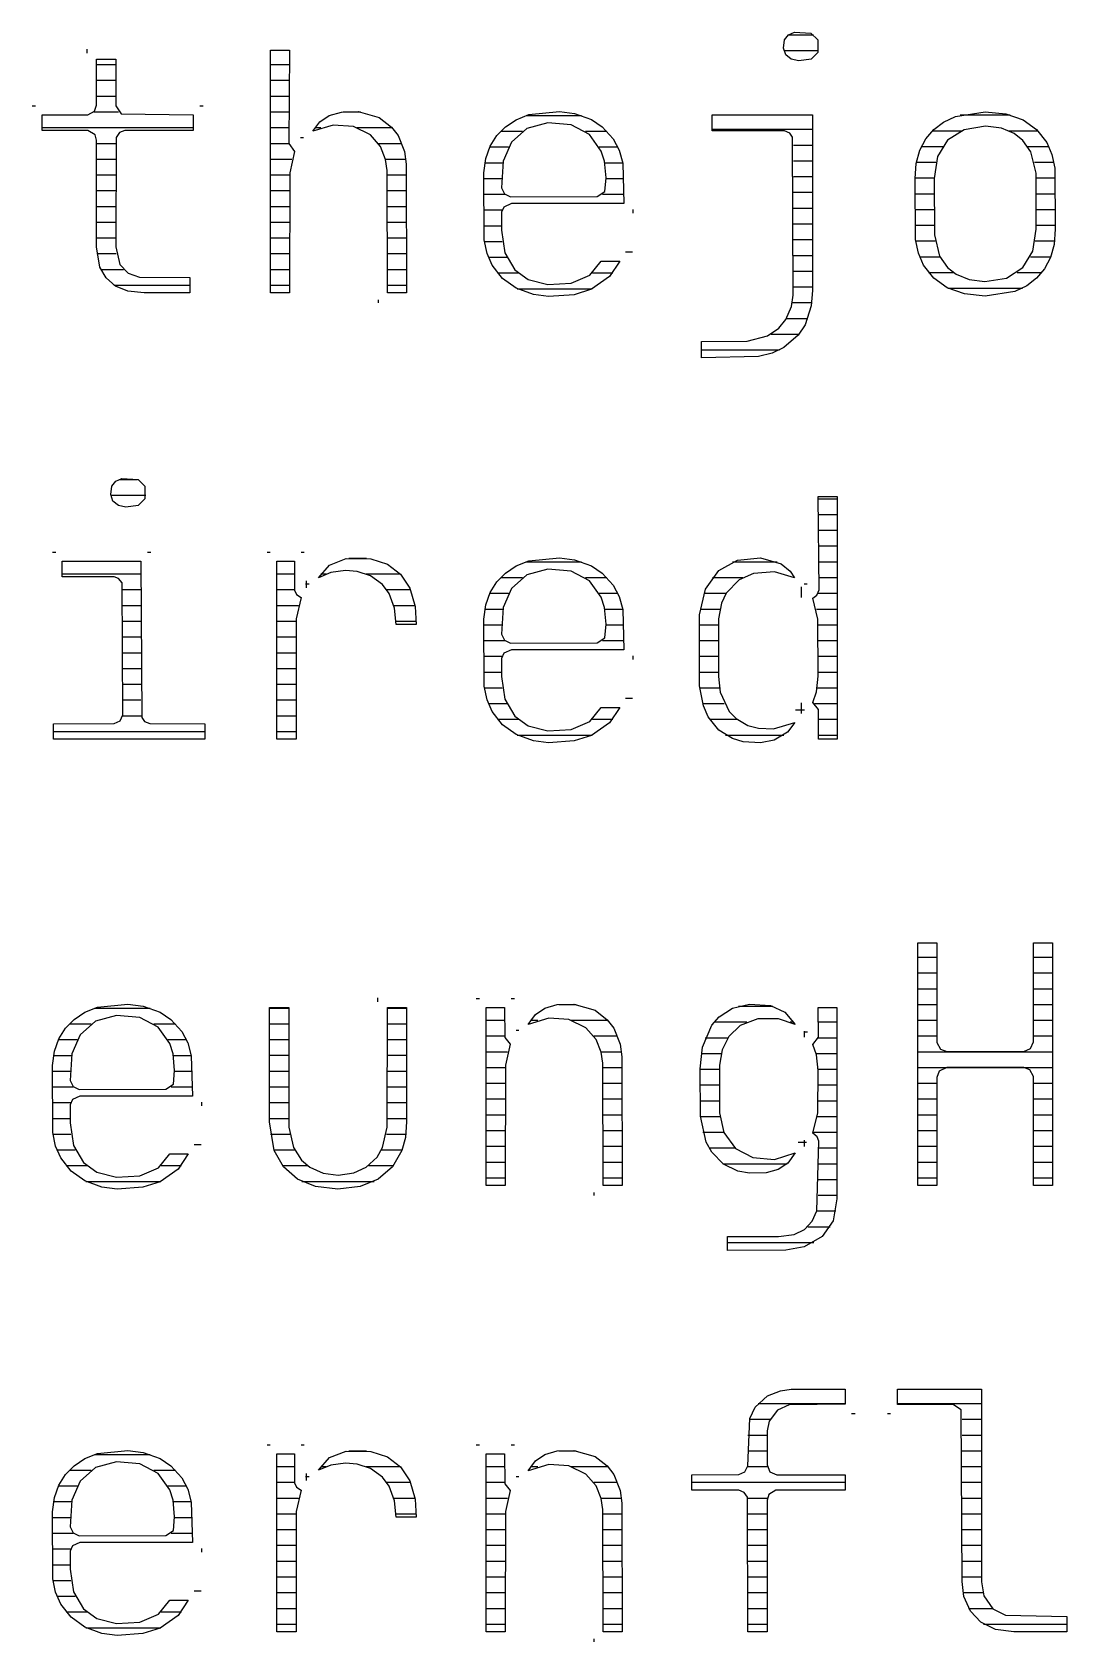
# Model space of a CAD drawing. Extents: x 7 to 280, y 7 to 360.
# Drawn here: x 122.7 to 130.58, y 172.54 to 184.8 of the extents above; entities that cross this region are included whole.
import ezdxf

# ---------------------------------------------------------------- set-up
doc = ezdxf.new("R2010")
doc.units = 0
doc.layers.add('SCORE', color=5, linetype='CONTINUOUS')

msp = doc.modelspace()

# ---------------------------------------------------------------- linework, layer by layer
at = {"layer": 'SCORE'}
for p, q in [((128.465, 184.7821), (128.5099, 184.8017)), ((128.5099, 184.8017), (128.6349, 184.7934)), ((128.6349, 184.7934), (128.6864, 184.7427)), ((123.1196, 184.6425), (123.1196, 184.6715)), ((124.5149, 184.665), (124.6608, 184.665)), ((124.5149, 182.815), (124.5149, 184.665)), ((124.6608, 184.665), (124.6569, 183.9528)), ((128.4254, 184.6791), (128.4334, 184.7427)), ((128.4424, 184.6293), (128.4254, 184.6791)), ((128.4282, 184.6618), (128.6915, 184.6618)), ((128.4334, 184.7427), (128.465, 184.7821)), ((128.4647, 184.7818), (128.655, 184.7818)), ((128.6864, 184.7427), (128.6866, 184.6459)), ((123.191, 184.2468), (123.191, 184.5965)), ((123.191, 184.5965), (123.3369, 184.5965)), ((123.191, 184.555), (123.3369, 184.555)), ((123.3369, 184.5965), (123.3373, 184.2395)), ((124.5149, 184.555), (124.6608, 184.555)), ((128.4844, 184.5966), (128.4424, 184.6293)), ((128.5414, 184.5839), (128.4844, 184.5966)), ((128.6353, 184.5966), (128.5414, 184.5839)), ((128.6866, 184.6459), (128.6353, 184.5966)), ((123.191, 184.435), (123.3369, 184.435)), ((124.5149, 184.435), (124.6608, 184.435)), ((123.191, 184.315), (123.3369, 184.315)), ((124.5149, 184.315), (124.6608, 184.315)), ((122.6996, 184.24), (122.724, 184.24)), ((122.7746, 184.1718), (123.1234, 184.1722)), ((122.7746, 184.0536), (122.7746, 184.1718)), ((123.1234, 184.1722), (123.174, 184.1993)), ((123.1701, 184.195), (123.3578, 184.195)), ((123.174, 184.1993), (123.191, 184.2468)), ((123.3373, 184.2395), (123.3766, 184.1807)), ((123.3766, 184.1807), (123.9273, 184.1718)), ((123.9273, 184.1718), (123.9273, 184.0536)), ((123.978, 184.24), (124.0023, 184.24)), ((124.5149, 184.195), (124.66, 184.195)), ((124.9627, 184.1665), (125.0573, 184.1937)), ((125.0573, 184.1937), (125.1836, 184.1972)), ((125.0691, 184.195), (125.2006, 184.195)), ((125.1836, 184.1972), (125.3453, 184.1518)), ((126.3882, 184.1353), (126.4843, 184.1739)), ((126.4843, 184.1739), (126.7173, 184.1982)), ((126.7173, 184.1982), (126.832, 184.1829)), ((126.832, 184.1829), (126.9624, 184.1354)), ((127.8828, 184.0495), (127.8828, 184.1718)), ((127.8828, 184.1718), (128.6465, 184.1718)), ((128.6465, 184.1718), (128.6465, 182.8338)), ((129.7361, 184.16), (129.9626, 184.1954)), ((129.7726, 184.1715), (130.1531, 184.1715)), ((129.9626, 184.1954), (130.1211, 184.1795)), ((130.1211, 184.1795), (130.2515, 184.1332)), ((122.7746, 184.075), (123.9273, 184.075)), ((123.1234, 184.0533), (122.7746, 184.0536)), ((123.1784, 184.0203), (123.1234, 184.0533)), ((123.4046, 184.0533), (123.3643, 184.0366)), ((123.9273, 184.0536), (123.4046, 184.0533)), ((124.5149, 184.075), (124.6583, 184.075)), ((124.8387, 184.0476), (124.8908, 184.1185)), ((124.9934, 184.0947), (124.8387, 184.0476)), ((124.8541, 184.075), (124.8993, 184.075)), ((124.8908, 184.1185), (124.9627, 184.1665)), ((125.1473, 184.0835), (124.9934, 184.0947)), ((125.2769, 184.0195), (125.1473, 184.0835)), ((125.1751, 184.075), (125.4425, 184.075)), ((125.3453, 184.1518), (125.439, 184.0793)), ((125.439, 184.0793), (125.4879, 184.0138)), ((126.241, 184.0141), (126.3065, 184.0814)), ((126.3065, 184.0814), (126.3882, 184.1353)), ((126.4703, 184.0672), (126.3526, 183.9645)), ((126.4651, 184.1676), (126.8861, 184.1676)), ((126.6288, 184.1106), (126.4703, 184.0672)), ((126.8066, 184.0966), (126.6288, 184.1106)), ((126.9471, 184.023), (126.8066, 184.0966)), ((126.9624, 184.1354), (127.0435, 184.0815)), ((127.0435, 184.0815), (127.1274, 183.9885)), ((127.8828, 184.0618), (128.6465, 184.0618)), ((128.433, 184.0492), (127.8828, 184.0495)), ((128.4732, 184.0325), (128.433, 184.0492)), ((129.5101, 183.9884), (129.5702, 184.0599)), ((129.562, 184.0515), (129.7852, 184.0515)), ((129.5702, 184.0599), (129.6454, 184.1171)), ((129.6454, 184.1171), (129.7361, 184.16)), ((129.803, 184.0588), (129.6767, 183.9781)), ((129.9653, 184.0851), (129.803, 184.0588)), ((130.0867, 184.0704), (129.9653, 184.0851)), ((130.1848, 184.0297), (130.0867, 184.0704)), ((130.1417, 184.0515), (130.3633, 184.0515)), ((130.2515, 184.1332), (130.355, 184.0599)), ((130.355, 184.0599), (130.432, 183.9612)), ((123.191, 183.9786), (123.1784, 184.0203)), ((123.191, 183.1674), (123.191, 183.9786)), ((123.191, 183.955), (123.3369, 183.955)), ((123.3401, 184.0004), (123.3369, 183.166)), ((123.3643, 184.0366), (123.3401, 184.0004)), ((124.5149, 183.955), (124.6568, 183.955)), ((124.6569, 183.9528), (124.6991, 183.8917)), ((124.7435, 184), (124.7684, 184)), ((125.3538, 183.9301), (125.2769, 184.0195)), ((125.3374, 183.955), (125.5161, 183.955)), ((125.3929, 183.8327), (125.3538, 183.9301)), ((125.4879, 184.0138), (125.536, 183.8933)), ((126.157, 183.8383), (126.1904, 183.9325)), ((126.1883, 183.9276), (126.3297, 183.9276)), ((126.1904, 183.9325), (126.241, 184.0141)), ((126.2705, 184.0476), (126.4376, 184.0476)), ((126.3526, 183.9645), (126.2896, 183.8183)), ((126.9154, 184.0476), (127.0795, 184.0476)), ((127.0366, 183.8966), (126.9471, 184.023)), ((127.0217, 183.9276), (127.1616, 183.9276)), ((127.1274, 183.9885), (127.1725, 183.9026)), ((128.4949, 184.0032), (128.4732, 184.0325)), ((128.4993, 182.7973), (128.4949, 184.0032)), ((128.5006, 183.9418), (128.6465, 183.9418)), ((129.4651, 183.9025), (129.5101, 183.9884)), ((129.4777, 183.9315), (129.639, 183.9315)), ((129.6767, 183.9781), (129.6003, 183.8548)), ((130.2503, 183.9777), (130.1848, 184.0297)), ((130.3104, 183.8908), (130.2503, 183.9777)), ((130.2871, 183.9315), (130.4475, 183.9315)), ((130.432, 183.9612), (130.4713, 183.871)), ((123.191, 183.835), (123.3369, 183.835)), ((124.5149, 183.835), (124.6792, 183.835)), ((124.6991, 183.8917), (124.662, 183.7315)), ((125.3922, 183.835), (125.5465, 183.835)), ((125.4056, 183.7485), (125.3929, 183.8327)), ((125.536, 183.8933), (125.5509, 183.7956)), ((126.1414, 183.7301), (126.157, 183.8383)), ((126.1506, 183.8076), (126.2876, 183.8076)), ((126.2896, 183.8183), (126.277, 183.6154)), ((127.0606, 183.8196), (127.0366, 183.8966)), ((127.0732, 183.6923), (127.0606, 183.8196)), ((127.0627, 183.8076), (127.1993, 183.8076)), ((127.1725, 183.9026), (127.2001, 183.8039)), ((127.2001, 183.8039), (127.2095, 183.4975)), ((128.5006, 183.8218), (128.6465, 183.8218)), ((129.4375, 183.8026), (129.4651, 183.9025)), ((129.4393, 183.8115), (129.5875, 183.8115)), ((129.6003, 183.8548), (129.5739, 183.6868)), ((130.35, 183.7279), (130.3104, 183.8908)), ((130.3379, 183.8115), (130.486, 183.8115)), ((130.4713, 183.871), (130.4929, 183.7668)), ((123.191, 183.715), (123.3369, 183.715)), ((124.5149, 183.715), (124.6615, 183.715)), ((124.662, 183.7315), (124.6608, 182.815)), ((125.4069, 182.815), (125.4056, 183.7485)), ((125.4068, 183.715), (125.5528, 183.715)), ((125.5509, 183.7956), (125.5528, 182.815)), ((126.1403, 183.6876), (126.2766, 183.6876)), ((126.1446, 183.2199), (126.1414, 183.7301)), ((127.0644, 183.589), (127.0732, 183.6923)), ((127.0732, 183.6876), (127.2095, 183.6876)), ((128.5006, 183.7018), (128.6465, 183.7018)), ((129.428, 183.6859), (129.4375, 183.8026)), ((129.4323, 183.2219), (129.428, 183.6859)), ((129.4282, 183.6915), (129.574, 183.6915)), ((129.5739, 183.6868), (129.5753, 183.2591)), ((130.3513, 183.3), (130.35, 183.7279)), ((130.3512, 183.6915), (130.4971, 183.6915)), ((130.4929, 183.7668), (130.4972, 183.301)), ((123.191, 183.595), (123.3369, 183.595)), ((124.5149, 183.595), (124.6608, 183.595)), ((125.4069, 183.595), (125.5528, 183.595)), ((126.1403, 183.5676), (126.3009, 183.5676)), ((126.277, 183.6154), (126.2987, 183.5696)), ((126.2987, 183.5696), (126.3445, 183.5481)), ((127.0057, 183.5497), (127.0644, 183.589)), ((127.0472, 183.5676), (127.2095, 183.5676)), ((128.5006, 183.5818), (128.6465, 183.5818)), ((129.428, 183.5715), (129.5739, 183.5715)), ((130.3513, 183.5715), (130.4972, 183.5715)), ((123.191, 183.475), (123.3369, 183.475)), ((124.5149, 183.475), (124.6608, 183.475)), ((125.4069, 183.475), (125.5528, 183.475)), ((126.1403, 183.4476), (126.2811, 183.4476)), ((126.2937, 183.47), (126.277, 183.4298)), ((126.3516, 183.4975), (126.2937, 183.47)), ((126.3445, 183.5481), (127.0057, 183.5497)), ((127.2095, 183.4975), (126.3516, 183.4975)), ((127.2799, 183.4225), (127.2799, 183.4499)), ((128.5006, 183.4618), (128.6465, 183.4618)), ((129.428, 183.4515), (129.5739, 183.4515)), ((130.3513, 183.4515), (130.4972, 183.4515)), ((123.191, 183.355), (123.3369, 183.355)), ((124.5149, 183.355), (124.6608, 183.355)), ((125.4069, 183.355), (125.5528, 183.355)), ((126.1403, 183.3276), (126.2766, 183.3276)), ((126.277, 183.4298), (126.2767, 183.2937)), ((128.5006, 183.3418), (128.6465, 183.3418)), ((129.428, 183.3315), (129.5739, 183.3315)), ((130.3513, 183.3315), (130.4972, 183.3315)), ((123.191, 183.235), (123.3369, 183.235)), ((124.5149, 183.235), (124.6608, 183.235)), ((125.4069, 183.235), (125.5528, 183.235)), ((126.1662, 183.1169), (126.1446, 183.2199)), ((126.1464, 183.2076), (126.2826, 183.2076)), ((126.2767, 183.2937), (126.3026, 183.1217)), ((128.5006, 183.2218), (128.6465, 183.2218)), ((129.4539, 183.1173), (129.4323, 183.2219)), ((129.4338, 183.2115), (129.5805, 183.2115)), ((129.5753, 183.2591), (129.6156, 183.0962)), ((130.3254, 183.1329), (130.3513, 183.3)), ((130.3448, 183.2115), (130.4914, 183.2115)), ((130.4972, 183.301), (130.4877, 183.1854)), ((123.2153, 183.0129), (123.191, 183.1674)), ((123.1936, 183.115), (123.3407, 183.115)), ((123.3369, 183.166), (123.3685, 183.0321)), ((124.5149, 183.115), (124.6608, 183.115)), ((125.4069, 183.115), (125.5528, 183.115)), ((126.2056, 183.0264), (126.1662, 183.1169)), ((126.1766, 183.0876), (126.3159, 183.0876)), ((126.3026, 183.1217), (126.3782, 182.9924)), ((127.2218, 183.1291), (127.276, 183.1291)), ((128.5006, 183.1018), (128.6465, 183.1018)), ((129.4933, 183.0264), (129.4539, 183.1173)), ((129.463, 183.0915), (129.6181, 183.0915)), ((129.6156, 183.0962), (129.6766, 183.0092)), ((130.2503, 183.0097), (130.3254, 183.1329)), ((130.3076, 183.0915), (130.4622, 183.0915)), ((130.4601, 183.0856), (130.415, 182.9989)), ((130.4877, 183.1854), (130.4601, 183.0856)), ((123.2624, 182.9293), (123.2153, 183.0129)), ((123.223, 182.995), (123.3966, 182.995)), ((123.3685, 183.0321), (123.4315, 182.9669)), ((123.4315, 182.9669), (123.517, 182.9365)), ((124.5149, 182.995), (124.6608, 182.995)), ((125.4069, 182.995), (125.5528, 182.995)), ((126.2831, 182.9265), (126.2056, 183.0264)), ((126.2458, 182.9676), (126.404, 182.9676)), ((126.3782, 182.9924), (126.4794, 182.9182)), ((126.8072, 182.8905), (126.9501, 182.9513)), ((126.9501, 182.9513), (127.0369, 183.0568)), ((126.9705, 182.9676), (127.1244, 182.9676)), ((127.0369, 183.0568), (127.1773, 183.0568)), ((127.1773, 183.0568), (127.1005, 182.9409)), ((128.5006, 182.9818), (128.6465, 182.9818)), ((129.5704, 182.9271), (129.4933, 183.0264)), ((129.5303, 182.9715), (129.7214, 182.9715)), ((129.6766, 183.0092), (129.742, 182.9575)), ((129.742, 182.9575), (129.8397, 182.9166)), ((130.124, 182.9281), (130.2503, 183.0097)), ((130.2056, 182.9715), (130.395, 182.9715)), ((130.415, 182.9989), (130.3549, 182.927)), ((123.3337, 182.8672), (123.2624, 182.9293)), ((123.3225, 182.875), (123.8999, 182.875)), ((123.4284, 182.8287), (123.3337, 182.8672)), ((123.553, 182.815), (123.4284, 182.8287)), ((123.517, 182.9365), (123.8999, 182.9332)), ((123.8999, 182.9332), (123.8999, 182.815)), ((124.5149, 182.875), (124.6608, 182.875)), ((125.4069, 182.875), (125.5528, 182.875)), ((126.3882, 182.8515), (126.2831, 182.9265)), ((126.5193, 182.8039), (126.3882, 182.8515)), ((126.3962, 182.8476), (126.9672, 182.8476)), ((126.4794, 182.9182), (126.6305, 182.8797)), ((126.6305, 182.8797), (126.8072, 182.8905)), ((126.9615, 182.8447), (126.8302, 182.8022)), ((127.1005, 182.9409), (126.9615, 182.8447)), ((128.5006, 182.8618), (128.6465, 182.8618)), ((128.6465, 182.8338), (128.6372, 182.717)), ((129.674, 182.8537), (129.5704, 182.9271)), ((129.8046, 182.8074), (129.674, 182.8537)), ((129.6787, 182.8515), (130.247, 182.8515)), ((129.8397, 182.9166), (129.9599, 182.9018)), ((129.9599, 182.9018), (130.124, 182.9281)), ((130.1896, 182.8268), (129.9626, 182.7915)), ((130.28, 182.8697), (130.1896, 182.8268)), ((130.3549, 182.927), (130.28, 182.8697)), ((123.8999, 182.815), (123.553, 182.815)), ((124.6608, 182.815), (124.5149, 182.815)), ((125.3399, 182.74), (125.3399, 182.7629)), ((125.5528, 182.815), (125.4069, 182.815)), ((126.6341, 182.7887), (126.5193, 182.8039)), ((126.8302, 182.8022), (126.6341, 182.7887)), ((128.4437, 182.6128), (128.4855, 182.7115)), ((128.4855, 182.7115), (128.4993, 182.7973)), ((128.492, 182.7418), (128.6403, 182.7418)), ((128.6372, 182.717), (128.5905, 182.5731)), ((129.9626, 182.7915), (129.8046, 182.8074)), ((128.3908, 182.5474), (128.4437, 182.6128)), ((128.4487, 182.6218), (128.6117, 182.6218)), ((128.1499, 182.4478), (128.3041, 182.4874)), ((128.3041, 182.4874), (128.3908, 182.5474)), ((128.3309, 182.5018), (128.5439, 182.5018)), ((128.538, 182.4941), (128.4285, 182.3996)), ((128.5905, 182.5731), (128.538, 182.4941)), ((127.8006, 182.4461), (128.1499, 182.4478)), ((127.8006, 182.3218), (127.8006, 182.4461)), ((127.8006, 182.3818), (128.3956, 182.3818)), ((128.3388, 182.357), (128.2342, 182.3309)), ((128.4285, 182.3996), (128.3388, 182.357)), ((128.2342, 182.3309), (127.8006, 182.3218)), ((123.306, 181.3427), (123.3376, 181.3821)), ((123.3376, 181.3821), (123.3825, 181.4017)), ((123.3616, 181.395), (123.5034, 181.395)), ((123.3825, 181.4017), (123.5075, 181.3934)), ((123.5075, 181.3934), (123.559, 181.3427)), ((123.298, 181.2791), (123.306, 181.3427)), ((123.315, 181.2293), (123.298, 181.2791)), ((123.2985, 181.275), (123.5664, 181.275)), ((123.357, 181.1966), (123.315, 181.2293)), ((123.5592, 181.2459), (123.5079, 181.1966)), ((123.559, 181.3427), (123.5592, 181.2459)), ((128.6968, 180.5534), (128.6891, 181.265)), ((128.6891, 181.265), (128.835, 181.265)), ((128.6891, 181.2477), (128.835, 181.2477)), ((128.835, 181.265), (128.835, 179.415)), ((123.414, 181.1839), (123.357, 181.1966)), ((123.5079, 181.1966), (123.414, 181.1839)), ((128.6891, 181.1277), (128.835, 181.1277)), ((128.6891, 181.0077), (128.835, 181.0077)), ((128.6896, 180.8877), (128.835, 180.8877)), ((122.8544, 180.84), (122.8788, 180.84)), ((122.9294, 180.6536), (122.9294, 180.7718)), ((122.9294, 180.7718), (123.5287, 180.7718)), ((123.5287, 180.7718), (123.5344, 179.5803)), ((123.5793, 180.84), (123.6037, 180.84)), ((124.4895, 180.84), (124.5138, 180.84)), ((124.5645, 180.7718), (124.6983, 180.7718)), ((124.5645, 179.415), (124.5645, 180.7718)), ((124.6983, 180.7718), (124.6997, 180.5512)), ((124.7489, 180.84), (124.7733, 180.84)), ((124.8813, 180.6463), (124.9647, 180.7428)), ((124.9647, 180.7428), (125.0932, 180.7925)), ((125.0932, 180.7925), (125.2812, 180.7909)), ((125.1141, 180.795), (125.2488, 180.795)), ((125.2812, 180.7909), (125.4071, 180.7493)), ((125.4071, 180.7493), (125.5067, 180.6732)), ((126.3882, 180.7353), (126.4843, 180.7739)), ((126.4651, 180.7676), (126.8861, 180.7676)), ((126.4843, 180.7739), (126.7173, 180.7982)), ((126.7173, 180.7982), (126.832, 180.7829)), ((126.832, 180.7829), (126.9624, 180.7354)), ((127.9322, 180.701), (128.0742, 180.7807)), ((128.0378, 180.7677), (128.3775, 180.7677)), ((128.0742, 180.7807), (128.2504, 180.7978)), ((128.2504, 180.7978), (128.4089, 180.7516)), ((128.4089, 180.7516), (128.4765, 180.6949)), ((128.6924, 180.7677), (128.835, 180.7677)), ((122.9294, 180.675), (123.5287, 180.675)), ((123.3234, 180.6533), (122.9294, 180.6536)), ((123.3577, 180.641), (123.3234, 180.6533)), ((123.3853, 180.6073), (123.3577, 180.641)), ((124.5645, 180.675), (124.6983, 180.675)), ((124.7895, 180.5694), (124.7895, 180.6214)), ((124.976, 180.6867), (124.8813, 180.6463)), ((124.8984, 180.675), (124.9393, 180.675)), ((125.0887, 180.7007), (124.976, 180.6867)), ((125.176, 180.6936), (125.0887, 180.7007)), ((125.2784, 180.6603), (125.176, 180.6936)), ((125.2447, 180.675), (125.5048, 180.675)), ((125.3691, 180.5931), (125.2784, 180.6603)), ((125.5067, 180.6732), (125.5787, 180.5653)), ((126.241, 180.6141), (126.3065, 180.6814)), ((126.2705, 180.6476), (126.4376, 180.6476)), ((126.3065, 180.6814), (126.3882, 180.7353)), ((126.4703, 180.6672), (126.3526, 180.5645)), ((126.6288, 180.7106), (126.4703, 180.6672)), ((126.8066, 180.6966), (126.6288, 180.7106)), ((126.9471, 180.623), (126.8066, 180.6966)), ((126.9154, 180.6476), (127.0795, 180.6476)), ((127.0366, 180.4966), (126.9471, 180.623)), ((126.9624, 180.7354), (127.0435, 180.6815)), ((127.0435, 180.6815), (127.1274, 180.5885)), ((127.8314, 180.5599), (127.9322, 180.701)), ((127.8838, 180.6477), (128.1158, 180.6477)), ((128.0872, 180.6307), (127.9889, 180.5284)), ((128.1977, 180.6793), (128.0872, 180.6307)), ((128.3561, 180.6909), (128.1977, 180.6793)), ((128.5101, 180.6445), (128.3561, 180.6909)), ((128.4765, 180.6949), (128.5101, 180.6445)), ((128.6951, 180.6477), (128.835, 180.6477)), ((123.3907, 179.6017), (123.3853, 180.6073)), ((123.391, 180.555), (123.5287, 180.555)), ((124.5645, 180.555), (124.6991, 180.555)), ((124.6997, 180.5512), (124.7148, 180.5186)), ((124.7493, 180.4946), (124.7116, 180.3319)), ((124.7148, 180.5186), (124.7493, 180.4946)), ((124.7833, 180.6), (124.8102, 180.6)), ((125.4194, 180.5247), (125.3691, 180.5931)), ((125.4002, 180.555), (125.5828, 180.555)), ((125.4601, 180.4148), (125.4194, 180.5247)), ((125.5787, 180.5653), (125.6188, 180.4263)), ((126.157, 180.4383), (126.1904, 180.5325)), ((126.1883, 180.5276), (126.3297, 180.5276)), ((126.1904, 180.5325), (126.241, 180.6141)), ((126.3526, 180.5645), (126.2896, 180.4183)), ((127.0217, 180.5276), (127.1616, 180.5276)), ((127.0606, 180.4196), (127.0366, 180.4966)), ((127.1274, 180.5885), (127.1725, 180.5026)), ((127.1725, 180.5026), (127.2001, 180.4039)), ((127.7862, 180.3631), (127.8314, 180.5599)), ((127.8191, 180.5277), (127.9885, 180.5277)), ((127.9889, 180.5284), (127.9534, 180.4509)), ((128.5619, 180.4947), (128.5619, 180.5772)), ((128.5824, 180.6), (128.6055, 180.6)), ((128.6502, 180.4897), (128.6806, 180.5123)), ((128.6806, 180.5123), (128.6968, 180.5534)), ((128.69, 180.5277), (128.835, 180.5277)), ((123.391, 180.435), (123.5287, 180.435)), ((124.5645, 180.435), (124.7285, 180.435)), ((125.4549, 180.435), (125.6171, 180.435)), ((125.4727, 180.289), (125.4601, 180.4148)), ((125.6188, 180.4263), (125.6268, 180.289)), ((126.1414, 180.3301), (126.157, 180.4383)), ((126.1506, 180.4076), (126.2876, 180.4076)), ((126.2896, 180.4183), (126.277, 180.2154)), ((127.0732, 180.2923), (127.0606, 180.4196)), ((127.0627, 180.4076), (127.1993, 180.4076)), ((127.2001, 180.4039), (127.2095, 180.0975)), ((127.7909, 180.4077), (127.9419, 180.4077)), ((127.9534, 180.4509), (127.9314, 180.3316)), ((128.6878, 180.3307), (128.6502, 180.4897)), ((128.6771, 180.4077), (128.835, 180.4077)), ((123.391, 180.315), (123.5287, 180.315)), ((124.5645, 180.315), (124.7111, 180.315)), ((124.7116, 180.3319), (124.7103, 179.415)), ((125.4719, 180.315), (125.6267, 180.315)), ((125.6268, 180.289), (125.4727, 180.289)), ((126.1403, 180.2876), (126.2766, 180.2876)), ((126.1446, 179.8199), (126.1414, 180.3301)), ((127.0644, 180.189), (127.0732, 180.2923)), ((127.0732, 180.2876), (127.2095, 180.2876)), ((127.7842, 180.2877), (127.9301, 180.2877)), ((127.7862, 179.8221), (127.7862, 180.3631)), ((127.9314, 180.3316), (127.9301, 179.8937)), ((128.6891, 179.8962), (128.6878, 180.3307)), ((128.6891, 180.2877), (128.835, 180.2877)), ((123.391, 180.195), (123.5287, 180.195)), ((124.5645, 180.195), (124.7103, 180.195)), ((126.1403, 180.1676), (126.3009, 180.1676)), ((126.277, 180.2154), (126.2987, 180.1696)), ((126.2987, 180.1696), (126.3445, 180.1481)), ((126.3445, 180.1481), (127.0057, 180.1497)), ((127.0057, 180.1497), (127.0644, 180.189)), ((127.0472, 180.1676), (127.2095, 180.1676)), ((127.7842, 180.1677), (127.9301, 180.1677)), ((128.6891, 180.1677), (128.835, 180.1677)), ((123.391, 180.075), (123.5287, 180.075)), ((124.5645, 180.075), (124.7103, 180.075)), ((126.1403, 180.0476), (126.2811, 180.0476)), ((126.277, 180.0298), (126.2767, 179.8937)), ((126.2937, 180.07), (126.277, 180.0298)), ((126.3516, 180.0975), (126.2937, 180.07)), ((127.2095, 180.0975), (126.3516, 180.0975)), ((127.2799, 180.0225), (127.2799, 180.0499)), ((127.7842, 180.0477), (127.9301, 180.0477)), ((128.6891, 180.0477), (128.835, 180.0477)), ((123.391, 179.955), (123.5287, 179.955)), ((124.5645, 179.955), (124.7103, 179.955)), ((126.1403, 179.9276), (126.2766, 179.9276)), ((126.2767, 179.8937), (126.3026, 179.7217)), ((127.7842, 179.9277), (127.9301, 179.9277)), ((127.9301, 179.8937), (127.9429, 179.774)), ((128.6765, 179.7761), (128.6891, 179.8962)), ((128.6891, 179.9277), (128.835, 179.9277)), ((123.391, 179.835), (123.5287, 179.835)), ((124.5645, 179.835), (124.7103, 179.835)), ((126.1662, 179.7169), (126.1446, 179.8199)), ((126.1464, 179.8076), (126.2826, 179.8076)), ((127.8149, 179.6698), (127.7862, 179.8221)), ((127.7877, 179.8077), (127.9365, 179.8077)), ((127.9429, 179.774), (128.0108, 179.6269)), ((128.6495, 179.6957), (128.6765, 179.7761)), ((128.6825, 179.8077), (128.835, 179.8077)), ((123.391, 179.715), (123.5287, 179.715)), ((124.5645, 179.715), (124.7103, 179.715)), ((126.2056, 179.6264), (126.1662, 179.7169)), ((126.1766, 179.6876), (126.3159, 179.6876)), ((126.3026, 179.7217), (126.3782, 179.5924)), ((126.9501, 179.5513), (127.0369, 179.6568)), ((127.0369, 179.6568), (127.1773, 179.6568)), ((127.1773, 179.6568), (127.1005, 179.5409)), ((127.2218, 179.7291), (127.276, 179.7291)), ((127.8099, 179.6877), (127.9731, 179.6877)), ((127.8519, 179.5865), (127.8149, 179.6698)), ((128.5178, 179.64), (128.5855, 179.64)), ((128.5619, 179.6107), (128.5619, 179.6921)), ((128.6918, 179.6423), (128.6495, 179.6957)), ((128.6631, 179.6877), (128.835, 179.6877)), ((128.6932, 179.415), (128.6918, 179.6423)), ((122.8609, 179.534), (123.3234, 179.5344)), ((122.8609, 179.415), (122.8609, 179.534)), ((123.3234, 179.5344), (123.3691, 179.556)), ((123.3691, 179.556), (123.3907, 179.6017)), ((123.3897, 179.595), (123.5301, 179.595)), ((123.5344, 179.5803), (123.5561, 179.5511)), ((123.5561, 179.5511), (123.5963, 179.5344)), ((123.5963, 179.5344), (124.015, 179.534)), ((124.015, 179.534), (124.015, 179.415)), ((124.5645, 179.595), (124.7103, 179.595)), ((126.2831, 179.5265), (126.2056, 179.6264)), ((126.2458, 179.5676), (126.404, 179.5676)), ((126.3882, 179.4515), (126.2831, 179.5265)), ((126.3782, 179.5924), (126.4794, 179.5182)), ((126.4794, 179.5182), (126.6305, 179.4797)), ((126.8072, 179.4905), (126.9501, 179.5513)), ((127.1005, 179.5409), (126.9615, 179.4447)), ((126.9705, 179.5676), (127.1244, 179.5676)), ((127.9332, 179.4857), (127.8519, 179.5865)), ((127.8641, 179.5677), (128.0715, 179.5677)), ((128.0108, 179.6269), (128.0638, 179.5733)), ((128.0638, 179.5733), (128.1541, 179.5214)), ((128.1541, 179.5214), (128.2355, 179.4999)), ((128.3497, 179.4954), (128.5108, 179.5428)), ((128.5108, 179.5428), (128.4564, 179.4701)), ((128.6932, 179.5677), (128.835, 179.5677)), ((122.8609, 179.475), (124.015, 179.475)), ((124.015, 179.415), (122.8609, 179.415)), ((124.5645, 179.475), (124.7103, 179.475)), ((124.7103, 179.415), (124.5645, 179.415)), ((126.5193, 179.4039), (126.3882, 179.4515)), ((126.3962, 179.4476), (126.9672, 179.4476)), ((126.6341, 179.3887), (126.5193, 179.4039)), ((126.6305, 179.4797), (126.8072, 179.4905)), ((126.8302, 179.4022), (126.6341, 179.3887)), ((126.9615, 179.4447), (126.8302, 179.4022)), ((128.0361, 179.4201), (127.9332, 179.4857)), ((127.9844, 179.4477), (128.4284, 179.4477)), ((128.1172, 179.396), (128.0361, 179.4201)), ((128.2505, 179.3891), (128.1172, 179.396)), ((128.2355, 179.4999), (128.3497, 179.4954)), ((128.3534, 179.4092), (128.2505, 179.3891)), ((128.4564, 179.4701), (128.3534, 179.4092)), ((128.6932, 179.4477), (128.835, 179.4477)), ((128.835, 179.415), (128.6932, 179.415)), ((129.4483, 176.015), (129.4483, 177.865)), ((129.4483, 177.865), (129.5942, 177.865)), ((129.5942, 177.865), (129.5945, 177.1042)), ((130.331, 177.1115), (130.331, 177.865)), ((130.331, 177.865), (130.4769, 177.865)), ((130.4769, 177.865), (130.4769, 176.015)), ((129.4483, 177.755), (129.5942, 177.755)), ((130.331, 177.755), (130.4769, 177.755)), ((129.4483, 177.635), (129.5942, 177.635)), ((130.331, 177.635), (130.4769, 177.635)), ((125.3344, 177.416), (125.3344, 177.4468)), ((126.0837, 177.44), (126.1081, 177.44)), ((126.3511, 177.44), (126.3755, 177.44)), ((129.4483, 177.515), (129.5942, 177.515)), ((130.331, 177.515), (130.4769, 177.515)), ((123.0189, 177.2814), (123.1005, 177.3353)), ((123.1005, 177.3353), (123.1966, 177.3739)), ((123.1774, 177.3676), (123.5984, 177.3676)), ((123.3411, 177.3106), (123.1826, 177.2672)), ((123.1966, 177.3739), (123.4297, 177.3982)), ((123.5189, 177.2966), (123.3411, 177.3106)), ((123.4297, 177.3982), (123.5443, 177.3829)), ((123.5443, 177.3829), (123.6747, 177.3354)), ((123.6747, 177.3354), (123.7558, 177.2815)), ((124.5094, 176.5009), (124.5094, 177.3718)), ((124.5094, 177.3718), (124.6553, 177.3718)), ((124.5094, 177.3677), (124.6553, 177.3677)), ((124.6553, 177.3718), (124.6566, 176.4598)), ((125.4056, 176.4597), (125.4069, 177.3718)), ((125.4069, 177.3718), (125.5528, 177.3718)), ((125.4069, 177.3677), (125.5528, 177.3677)), ((125.5528, 177.3718), (125.5528, 176.5009)), ((126.1587, 177.3718), (126.3005, 177.3718)), ((126.1587, 176.015), (126.1587, 177.3718)), ((126.3005, 177.3718), (126.3019, 177.1445)), ((126.4807, 177.2436), (126.5346, 177.3185)), ((126.5346, 177.3185), (126.6065, 177.3665)), ((126.6065, 177.3665), (126.7012, 177.3937)), ((126.7012, 177.3937), (126.8275, 177.3972)), ((126.7129, 177.395), (126.8444, 177.395)), ((126.8275, 177.3972), (126.9892, 177.3518)), ((126.9892, 177.3518), (127.0828, 177.2793)), ((127.9359, 177.3012), (128.0382, 177.3666)), ((128.0382, 177.3666), (128.1666, 177.3971)), ((128.0828, 177.3818), (128.3452, 177.3818)), ((128.1666, 177.3971), (128.3264, 177.3872)), ((128.3264, 177.3872), (128.4365, 177.3375)), ((128.4365, 177.3375), (128.5155, 177.2413)), ((128.692, 177.1455), (128.6902, 177.3718)), ((128.6902, 177.3718), (128.8331, 177.3718)), ((128.8331, 177.3718), (128.8331, 175.9147)), ((129.4483, 177.395), (129.5942, 177.395)), ((130.331, 177.395), (130.4769, 177.395)), ((122.9028, 177.1325), (122.9533, 177.2141)), ((122.9533, 177.2141), (123.0189, 177.2814)), ((122.9828, 177.2476), (123.1499, 177.2476)), ((123.1826, 177.2672), (123.0649, 177.1645)), ((123.6594, 177.223), (123.5189, 177.2966)), ((123.6277, 177.2476), (123.7918, 177.2476)), ((123.7489, 177.0966), (123.6594, 177.223)), ((123.7558, 177.2815), (123.8397, 177.1885)), ((123.8397, 177.1885), (123.8848, 177.1026)), ((124.5094, 177.2477), (124.6553, 177.2477)), ((125.4069, 177.2477), (125.5528, 177.2477)), ((126.1587, 177.275), (126.3005, 177.275)), ((126.3873, 177.2), (126.4078, 177.2)), ((126.6374, 177.2909), (126.4807, 177.2436)), ((126.4979, 177.275), (126.5538, 177.275)), ((126.7908, 177.28), (126.6374, 177.2909)), ((126.9201, 177.2176), (126.7908, 177.28)), ((126.808, 177.275), (127.0864, 177.275)), ((126.9975, 177.1294), (126.9201, 177.2176)), ((127.0828, 177.2793), (127.1318, 177.2138)), ((127.1318, 177.2138), (127.1799, 177.0933)), ((127.8071, 177.07), (127.8796, 177.2372)), ((127.8796, 177.2372), (127.9359, 177.3012)), ((127.8991, 177.2618), (128.1468, 177.2618)), ((128.0953, 177.235), (128.0084, 177.152)), ((128.2289, 177.2859), (128.0953, 177.235)), ((128.3885, 177.2868), (128.2289, 177.2859)), ((128.5155, 177.2413), (128.3885, 177.2868)), ((128.4752, 177.2618), (128.5048, 177.2618)), ((128.5806, 177.1868), (128.6078, 177.1868)), ((128.5848, 177.1461), (128.5848, 177.1923)), ((128.6918, 177.2618), (128.8331, 177.2618)), ((129.4483, 177.275), (129.5942, 177.275)), ((130.331, 177.275), (130.4769, 177.275)), ((122.8693, 177.0383), (122.9028, 177.1325)), ((122.9006, 177.1276), (123.0421, 177.1276)), ((123.0649, 177.1645), (123.0019, 177.0183)), ((123.734, 177.1276), (123.8739, 177.1276)), ((123.7729, 177.0196), (123.7489, 177.0966)), ((123.8848, 177.1026), (123.9124, 177.0039)), ((124.5094, 177.1277), (124.6553, 177.1277)), ((125.4069, 177.1277), (125.5528, 177.1277)), ((126.1587, 177.155), (126.3007, 177.155)), ((126.3019, 177.1445), (126.3433, 177.0915)), ((126.3433, 177.0915), (126.3059, 176.9315)), ((126.9803, 177.155), (127.1599, 177.155)), ((127.0367, 177.0326), (126.9975, 177.1294)), ((127.1799, 177.0933), (127.1947, 176.9956)), ((127.7899, 176.9051), (127.8071, 177.07)), ((127.8295, 177.1418), (128.0018, 177.1418)), ((128.0084, 177.152), (127.9582, 177.0502)), ((128.6495, 177.0911), (128.692, 177.1455)), ((128.6765, 177.0107), (128.6495, 177.0911)), ((128.6911, 177.1418), (128.8331, 177.1418)), ((129.4483, 177.155), (129.5942, 177.155)), ((129.5945, 177.1042), (129.6216, 177.0535)), ((130.3091, 177.0585), (130.331, 177.1115)), ((130.331, 177.155), (130.4769, 177.155)), ((122.8538, 176.9301), (122.8693, 177.0383)), ((122.8629, 177.0076), (123, 177.0076)), ((123.0019, 177.0183), (122.9893, 176.8154)), ((123.7855, 176.8923), (123.7729, 177.0196)), ((123.775, 177.0076), (123.9116, 177.0076)), ((123.9124, 177.0039), (123.9218, 176.6975)), ((124.5094, 177.0077), (124.6553, 177.0077)), ((125.4069, 177.0077), (125.5528, 177.0077)), ((126.1587, 177.035), (126.3231, 177.035)), ((127.0359, 177.035), (127.1903, 177.035)), ((127.0495, 176.9485), (127.0367, 177.0326)), ((127.0508, 176.015), (127.0495, 176.9485)), ((127.1947, 176.9956), (127.1966, 176.015)), ((127.7981, 177.0218), (127.9504, 177.0218)), ((127.9582, 177.0502), (127.9371, 176.9315)), ((128.6737, 177.0218), (128.8331, 177.0218)), ((128.6891, 176.8932), (128.6765, 177.0107)), ((129.4483, 177.035), (130.4769, 177.035)), ((129.6216, 177.0535), (129.6692, 177.0365)), ((129.6692, 177.0365), (130.256, 177.0365)), ((130.256, 177.0365), (130.3091, 177.0585)), ((122.8527, 176.8876), (122.989, 176.8876)), ((122.8569, 176.4199), (122.8538, 176.9301)), ((122.9893, 176.8154), (123.011, 176.7696)), ((123.7767, 176.789), (123.7855, 176.8923)), ((123.7855, 176.8876), (123.9218, 176.8876)), ((124.5094, 176.8877), (124.6553, 176.8877)), ((125.4069, 176.8877), (125.5528, 176.8877)), ((126.1587, 176.915), (126.3053, 176.915)), ((126.3059, 176.9315), (126.3046, 176.015)), ((127.0506, 176.915), (127.1966, 176.915)), ((127.7919, 176.5431), (127.7899, 176.9051)), ((127.7899, 176.9018), (127.9361, 176.9018)), ((127.9371, 176.9315), (127.9374, 176.5693)), ((128.6874, 176.5699), (128.6891, 176.8932)), ((128.6888, 176.9018), (128.8331, 176.9018)), ((129.4483, 176.915), (130.4769, 176.915)), ((129.6112, 176.8868), (129.5942, 176.8392)), ((129.5942, 176.8392), (129.5942, 176.015)), ((129.6692, 176.9142), (129.6112, 176.8868)), ((130.256, 176.9142), (129.6692, 176.9142)), ((130.3036, 176.8972), (130.256, 176.9142)), ((130.3307, 176.8465), (130.3036, 176.8972)), ((130.331, 176.015), (130.3307, 176.8465)), ((122.8527, 176.7676), (123.0132, 176.7676)), ((123.064, 176.6975), (123.006, 176.67)), ((123.011, 176.7696), (123.0568, 176.7481)), ((123.0568, 176.7481), (123.7181, 176.7497)), ((123.9218, 176.6975), (123.064, 176.6975)), ((123.7181, 176.7497), (123.7767, 176.789)), ((123.7595, 176.7676), (123.9218, 176.7676)), ((124.5094, 176.7677), (124.6553, 176.7677)), ((125.4069, 176.7677), (125.5528, 176.7677)), ((126.1587, 176.795), (126.3046, 176.795)), ((127.0508, 176.795), (127.1966, 176.795)), ((127.7899, 176.7818), (127.9358, 176.7818)), ((128.6891, 176.7818), (128.8331, 176.7818)), ((129.4483, 176.795), (129.5942, 176.795)), ((130.331, 176.795), (130.4769, 176.795)), ((122.8527, 176.6476), (122.9934, 176.6476)), ((122.9893, 176.6298), (122.989, 176.4937)), ((123.006, 176.67), (122.9893, 176.6298)), ((123.9923, 176.6225), (123.9923, 176.6499)), ((124.5094, 176.6477), (124.6553, 176.6477)), ((125.4069, 176.6477), (125.5528, 176.6477)), ((126.1587, 176.675), (126.3046, 176.675)), ((127.0508, 176.675), (127.1966, 176.675)), ((127.7899, 176.6618), (127.9358, 176.6618)), ((127.9374, 176.5693), (127.9715, 176.4198)), ((128.6499, 176.4157), (128.6874, 176.5699)), ((128.6891, 176.6618), (128.8331, 176.6618)), ((129.4483, 176.675), (129.5942, 176.675)), ((130.331, 176.675), (130.4769, 176.675)), ((122.8527, 176.5276), (122.989, 176.5276)), ((122.989, 176.4937), (123.0149, 176.3217)), ((124.5094, 176.5277), (124.6553, 176.5277)), ((124.5449, 176.2828), (124.5094, 176.5009)), ((124.6566, 176.4598), (124.6912, 176.3051)), ((125.3703, 176.3047), (125.4056, 176.4597)), ((125.4069, 176.5277), (125.5528, 176.5277)), ((125.5528, 176.5009), (125.5436, 176.3829)), ((126.1587, 176.555), (126.3046, 176.555)), ((127.0508, 176.555), (127.1966, 176.555)), ((127.8366, 176.3465), (127.7919, 176.5431)), ((127.792, 176.5418), (127.9403, 176.5418)), ((128.6845, 176.5418), (128.8331, 176.5418)), ((129.4483, 176.555), (129.5942, 176.555)), ((130.331, 176.555), (130.4769, 176.555)), ((122.8785, 176.3169), (122.8569, 176.4199)), ((122.8587, 176.4076), (122.9949, 176.4076)), ((123.9341, 176.3291), (123.9883, 176.3291)), ((124.5155, 176.4077), (124.6624, 176.4077)), ((125.3997, 176.4077), (125.5466, 176.4077)), ((125.5436, 176.3829), (125.5169, 176.2826)), ((126.1587, 176.435), (126.3046, 176.435)), ((127.0508, 176.435), (127.1966, 176.435)), ((127.8114, 176.4218), (127.9708, 176.4218)), ((127.8797, 176.2694), (127.8366, 176.3465)), ((127.9715, 176.4198), (128.0587, 176.2987)), ((128.5372, 176.3468), (128.6001, 176.3468)), ((128.5848, 176.3137), (128.5848, 176.3611)), ((128.683, 176.3877), (128.6499, 176.4157)), ((128.6527, 176.4218), (128.8331, 176.4218)), ((128.6788, 175.8234), (128.6949, 176.3528)), ((128.6949, 176.3528), (128.683, 176.3877)), ((129.4483, 176.435), (129.5942, 176.435)), ((130.331, 176.435), (130.4769, 176.435)), ((122.918, 176.2264), (122.8785, 176.3169)), ((122.8889, 176.2876), (123.0282, 176.2876)), ((122.9955, 176.1265), (122.918, 176.2264)), ((123.0149, 176.3217), (123.0905, 176.1924)), ((123.6625, 176.1513), (123.7492, 176.2568)), ((123.7492, 176.2568), (123.8897, 176.2568)), ((123.8897, 176.2568), (123.8129, 176.1409)), ((124.5433, 176.2877), (124.6996, 176.2877)), ((124.6156, 176.159), (124.5449, 176.2828)), ((124.6912, 176.3051), (124.7518, 176.2097)), ((124.7518, 176.2097), (124.8145, 176.1553)), ((125.2453, 176.1551), (125.3276, 176.2319)), ((125.3276, 176.2319), (125.3703, 176.3047)), ((125.3619, 176.2877), (125.5185, 176.2877)), ((125.5169, 176.2826), (125.4452, 176.159)), ((126.1587, 176.315), (126.3046, 176.315)), ((127.0508, 176.315), (127.1966, 176.315)), ((127.8593, 176.3018), (128.0554, 176.3018)), ((127.9677, 176.1793), (127.8797, 176.2694)), ((128.0587, 176.2987), (128.1908, 176.2287)), ((128.1908, 176.2287), (128.3561, 176.2151)), ((128.3561, 176.2151), (128.5155, 176.2647)), ((128.5155, 176.2647), (128.4587, 176.1867)), ((128.6943, 176.3018), (128.8331, 176.3018)), ((129.4483, 176.315), (129.5942, 176.315)), ((130.331, 176.315), (130.4769, 176.315)), ((122.9581, 176.1676), (123.1163, 176.1676)), ((123.1005, 176.0515), (122.9955, 176.1265)), ((123.0905, 176.1924), (123.1918, 176.1182)), ((123.1918, 176.1182), (123.3428, 176.0797)), ((123.3428, 176.0797), (123.5195, 176.0905)), ((123.5195, 176.0905), (123.6625, 176.1513)), ((123.8129, 176.1409), (123.6738, 176.0447)), ((123.6828, 176.1676), (123.8367, 176.1676)), ((124.6093, 176.1677), (124.7977, 176.1677)), ((124.7223, 176.0649), (124.6156, 176.159)), ((124.8145, 176.1553), (124.9164, 176.1099)), ((124.9164, 176.1099), (125.0321, 176.096)), ((125.0321, 176.096), (125.15, 176.1119)), ((125.15, 176.1119), (125.2453, 176.1551)), ((125.2626, 176.1677), (125.4516, 176.1677)), ((125.4452, 176.159), (125.3369, 176.0649)), ((126.1587, 176.195), (126.3046, 176.195)), ((127.0508, 176.195), (127.1966, 176.195)), ((127.9645, 176.1818), (128.4528, 176.1818)), ((128.0778, 176.1255), (127.9677, 176.1793)), ((128.1666, 176.109), (128.0778, 176.1255)), ((128.2925, 176.1122), (128.1666, 176.109)), ((128.3862, 176.139), (128.2925, 176.1122)), ((128.4587, 176.1867), (128.3862, 176.139)), ((128.6919, 176.1818), (128.8331, 176.1818)), ((129.4483, 176.195), (129.5942, 176.195)), ((130.331, 176.195), (130.4769, 176.195)), ((123.2316, 176.0039), (123.1005, 176.0515)), ((123.1085, 176.0476), (123.6795, 176.0476)), ((123.3465, 175.9887), (123.2316, 176.0039)), ((123.5426, 176.0022), (123.3465, 175.9887)), ((123.6738, 176.0447), (123.5426, 176.0022)), ((124.8586, 176.0075), (124.7223, 176.0649)), ((124.7536, 176.0477), (125.3054, 176.0477)), ((125.0292, 175.9877), (124.8586, 176.0075)), ((125.1996, 176.0075), (125.0292, 175.9877)), ((125.3369, 176.0649), (125.1996, 176.0075)), ((126.1587, 176.075), (126.3046, 176.075)), ((126.3046, 176.015), (126.1587, 176.015)), ((126.9837, 175.94), (126.9837, 175.9629)), ((127.0508, 176.075), (127.1966, 176.075)), ((127.1966, 176.015), (127.0508, 176.015)), ((128.6897, 176.0618), (128.8331, 176.0618)), ((129.4483, 176.075), (129.5942, 176.075)), ((129.5942, 176.015), (129.4483, 176.015)), ((130.331, 176.075), (130.4769, 176.075)), ((130.4769, 176.015), (130.331, 176.015)), ((128.6897, 175.9418), (128.8331, 175.9418)), ((128.8331, 175.9147), (128.804, 175.7481)), ((128.5848, 175.681), (128.6443, 175.7431)), ((128.6443, 175.7431), (128.6788, 175.8234)), ((128.6783, 175.8218), (128.825, 175.8218)), ((128.804, 175.7481), (128.7198, 175.6277)), ((127.9998, 175.5218), (127.9998, 175.6277)), ((127.9998, 175.6277), (128.3878, 175.6277)), ((128.3878, 175.6277), (128.5072, 175.6436)), ((128.5072, 175.6436), (128.5848, 175.681)), ((128.7198, 175.6277), (128.5828, 175.5494)), ((128.61, 175.7018), (128.7804, 175.7018)), ((127.9998, 175.5818), (128.6563, 175.5818)), ((128.4438, 175.5237), (127.9998, 175.5218)), ((128.5828, 175.5494), (128.4438, 175.5237)), ((128.209, 174.3267), (128.3046, 174.413)), ((128.3046, 174.413), (128.404, 174.4514)), ((128.404, 174.4514), (128.4852, 174.4634)), ((128.4852, 174.4634), (128.8966, 174.465)), ((128.8966, 174.465), (128.8966, 174.3509)), ((129.2938, 174.3468), (129.2938, 174.465)), ((129.2938, 174.465), (129.9342, 174.465)), ((129.9342, 174.465), (129.9342, 172.9975)), ((128.1537, 173.8806), (128.1683, 174.241)), ((128.1683, 174.241), (128.209, 174.3267)), ((128.2322, 174.355), (128.8966, 174.355)), ((128.3806, 174.305), (128.3169, 174.2217)), ((128.4691, 174.3443), (128.3806, 174.305)), ((128.8966, 174.3509), (128.4691, 174.3443)), ((128.9435, 174.28), (128.9716, 174.28)), ((129.2188, 174.28), (129.2413, 174.28)), ((129.2938, 174.355), (129.9342, 174.355)), ((129.7206, 174.3464), (129.2938, 174.3468)), ((129.7794, 174.3071), (129.7206, 174.3464)), ((129.7883, 172.9985), (129.7794, 174.3071)), ((128.1669, 174.235), (128.3228, 174.235)), ((128.3006, 174.148), (128.2999, 173.8879)), ((128.3169, 174.2217), (128.3006, 174.148)), ((129.7883, 174.235), (129.9342, 174.235)), ((123.1966, 173.9739), (123.4297, 173.9982)), ((123.4297, 173.9982), (123.5443, 173.9829)), ((124.4895, 174.04), (124.5138, 174.04)), ((124.7489, 174.04), (124.7733, 174.04)), ((125.1141, 173.995), (125.2488, 173.995)), ((126.0837, 174.04), (126.1081, 174.04)), ((126.3511, 174.04), (126.3755, 174.04)), ((126.6065, 173.9665), (126.7012, 173.9937)), ((126.7012, 173.9937), (126.8275, 173.9972)), ((126.7129, 173.995), (126.8444, 173.995)), ((126.8275, 173.9972), (126.9892, 173.9518)), ((128.154, 174.115), (128.2999, 174.115)), ((128.154, 173.995), (128.2999, 173.995)), ((129.7883, 174.115), (129.9342, 174.115)), ((129.7883, 173.995), (129.9342, 173.995)), ((122.9533, 173.8141), (123.0189, 173.8814)), ((123.0189, 173.8814), (123.1005, 173.9353)), ((123.1005, 173.9353), (123.1966, 173.9739)), ((123.1774, 173.9676), (123.5984, 173.9676)), ((123.3411, 173.9106), (123.1826, 173.8672)), ((123.5189, 173.8966), (123.3411, 173.9106)), ((123.6594, 173.823), (123.5189, 173.8966)), ((123.5443, 173.9829), (123.6747, 173.9354)), ((123.6747, 173.9354), (123.7558, 173.8815)), ((123.7558, 173.8815), (123.8397, 173.7885)), ((124.5645, 173.9718), (124.6983, 173.9718)), ((124.5645, 172.615), (124.5645, 173.9718)), ((124.5645, 173.875), (124.6983, 173.875)), ((124.6983, 173.9718), (124.6997, 173.7512)), ((124.8813, 173.8463), (124.9647, 173.9428)), ((124.976, 173.8867), (124.8813, 173.8463)), ((124.8984, 173.875), (124.9393, 173.875)), ((124.9647, 173.9428), (125.0932, 173.9925)), ((125.0887, 173.9007), (124.976, 173.8867)), ((125.176, 173.8936), (125.0887, 173.9007)), ((125.0932, 173.9925), (125.2812, 173.9909)), ((125.2784, 173.8603), (125.176, 173.8936)), ((125.2447, 173.875), (125.5048, 173.875)), ((125.2812, 173.9909), (125.4071, 173.9493)), ((125.4071, 173.9493), (125.5067, 173.8732)), ((125.5067, 173.8732), (125.5787, 173.7653)), ((126.1587, 173.9718), (126.3005, 173.9718)), ((126.1587, 172.615), (126.1587, 173.9718)), ((126.1587, 173.875), (126.3005, 173.875)), ((126.3005, 173.9718), (126.3019, 173.7445)), ((126.4807, 173.8436), (126.5346, 173.9185)), ((126.6374, 173.8909), (126.4807, 173.8436)), ((126.4979, 173.875), (126.5538, 173.875)), ((126.5346, 173.9185), (126.6065, 173.9665)), ((126.7908, 173.88), (126.6374, 173.8909)), ((126.9201, 173.8176), (126.7908, 173.88)), ((126.808, 173.875), (127.0864, 173.875)), ((126.9892, 173.9518), (127.0828, 173.8793)), ((127.0828, 173.8793), (127.1318, 173.8138)), ((128.1321, 173.8349), (128.1537, 173.8806)), ((128.1529, 173.875), (128.3011, 173.875)), ((128.2999, 173.8879), (128.3219, 173.8349)), ((129.7883, 173.875), (129.9342, 173.875)), ((122.9028, 173.7325), (122.9533, 173.8141)), ((122.9828, 173.8476), (123.1499, 173.8476)), ((123.0649, 173.7645), (123.0019, 173.6183)), ((123.1826, 173.8672), (123.0649, 173.7645)), ((123.6277, 173.8476), (123.7918, 173.8476)), ((123.7489, 173.6966), (123.6594, 173.823)), ((123.8397, 173.7885), (123.8848, 173.7026)), ((124.5645, 173.755), (124.6991, 173.755)), ((124.6997, 173.7512), (124.7148, 173.7186)), ((124.7833, 173.8), (124.8102, 173.8)), ((124.7895, 173.7694), (124.7895, 173.8214)), ((125.3691, 173.7931), (125.2784, 173.8603)), ((125.4194, 173.7247), (125.3691, 173.7931)), ((125.4002, 173.755), (125.5828, 173.755)), ((125.5787, 173.7653), (125.6188, 173.6263)), ((126.1587, 173.755), (126.3007, 173.755)), ((126.3873, 173.8), (126.4078, 173.8)), ((126.9975, 173.7294), (126.9201, 173.8176)), ((126.9803, 173.755), (127.1599, 173.755)), ((127.1318, 173.8138), (127.1799, 173.6933)), ((127.7272, 173.8129), (128.0864, 173.8133)), ((127.7272, 173.6947), (127.7272, 173.8129)), ((127.7272, 173.755), (128.8966, 173.755)), ((128.0864, 173.8133), (128.1321, 173.8349)), ((128.3219, 173.8349), (128.3749, 173.8129)), ((128.3749, 173.8129), (128.8966, 173.8129)), ((128.8966, 173.8129), (128.8966, 173.6947)), ((129.7883, 173.755), (129.9342, 173.755)), ((122.8538, 173.5301), (122.8693, 173.6383)), ((122.8693, 173.6383), (122.9028, 173.7325)), ((122.9006, 173.7276), (123.0421, 173.7276)), ((123.734, 173.7276), (123.8739, 173.7276)), ((123.7729, 173.6196), (123.7489, 173.6966)), ((123.8848, 173.7026), (123.9124, 173.6039)), ((124.5645, 173.635), (124.7285, 173.635)), ((124.7493, 173.6946), (124.7116, 173.5319)), ((124.7148, 173.7186), (124.7493, 173.6946)), ((125.4601, 173.6148), (125.4194, 173.7247)), ((125.4549, 173.635), (125.6171, 173.635)), ((125.6188, 173.6263), (125.6268, 173.489)), ((126.1587, 173.635), (126.3231, 173.635)), ((126.3019, 173.7445), (126.3433, 173.6915)), ((126.3433, 173.6915), (126.3059, 173.5315)), ((127.0367, 173.6326), (126.9975, 173.7294)), ((127.0359, 173.635), (127.1903, 173.635)), ((127.0495, 173.5485), (127.0367, 173.6326)), ((127.1799, 173.6933), (127.1947, 173.5956)), ((128.0864, 173.6944), (127.7272, 173.6947)), ((128.1266, 173.6777), (128.0864, 173.6944)), ((128.1508, 173.6415), (128.1266, 173.6777)), ((128.154, 172.615), (128.1508, 173.6415)), ((128.1524, 173.635), (128.3015, 173.635)), ((128.3126, 173.6614), (128.2999, 173.6197)), ((128.3676, 173.6944), (128.3126, 173.6614)), ((128.8966, 173.6947), (128.3676, 173.6944)), ((129.7883, 173.635), (129.9342, 173.635)), ((122.8569, 173.0199), (122.8538, 173.5301)), ((122.8629, 173.6076), (123, 173.6076)), ((123.0019, 173.6183), (122.9893, 173.4154)), ((123.7855, 173.4923), (123.7729, 173.6196)), ((123.775, 173.6076), (123.9116, 173.6076)), ((123.9124, 173.6039), (123.9218, 173.2975)), ((124.5645, 173.515), (124.7111, 173.515)), ((124.7116, 173.5319), (124.7103, 172.615)), ((125.4727, 173.489), (125.4601, 173.6148)), ((125.4719, 173.515), (125.6267, 173.515)), ((126.1587, 173.515), (126.3053, 173.515)), ((126.3059, 173.5315), (126.3046, 172.615)), ((127.0508, 172.615), (127.0495, 173.5485)), ((127.0506, 173.515), (127.1966, 173.515)), ((127.1947, 173.5956), (127.1966, 172.615)), ((128.154, 173.515), (128.2999, 173.515)), ((128.2999, 173.6197), (128.2999, 172.615)), ((129.7883, 173.515), (129.9342, 173.515)), ((122.8527, 173.4876), (122.989, 173.4876)), ((122.9893, 173.4154), (123.011, 173.3696)), ((123.7181, 173.3497), (123.7767, 173.389)), ((123.7767, 173.389), (123.7855, 173.4923)), ((123.7855, 173.4876), (123.9218, 173.4876)), ((124.5645, 173.395), (124.7103, 173.395)), ((125.6268, 173.489), (125.4727, 173.489)), ((126.1587, 173.395), (126.3046, 173.395)), ((127.0508, 173.395), (127.1966, 173.395)), ((128.154, 173.395), (128.2999, 173.395)), ((129.7883, 173.395), (129.9342, 173.395)), ((122.8527, 173.3676), (123.0132, 173.3676)), ((123.006, 173.27), (122.9893, 173.2298)), ((123.064, 173.2975), (123.006, 173.27)), ((123.011, 173.3696), (123.0568, 173.3481)), ((123.0568, 173.3481), (123.7181, 173.3497)), ((123.9218, 173.2975), (123.064, 173.2975)), ((123.7595, 173.3676), (123.9218, 173.3676)), ((124.5645, 173.275), (124.7103, 173.275)), ((126.1587, 173.275), (126.3046, 173.275)), ((127.0508, 173.275), (127.1966, 173.275)), ((128.154, 173.275), (128.2999, 173.275)), ((129.7883, 173.275), (129.9342, 173.275)), ((122.8527, 173.2476), (122.9934, 173.2476)), ((122.9893, 173.2298), (122.989, 173.0937)), ((123.9923, 173.2225), (123.9923, 173.2499)), ((124.5645, 173.155), (124.7103, 173.155)), ((126.1587, 173.155), (126.3046, 173.155)), ((127.0508, 173.155), (127.1966, 173.155)), ((128.154, 173.155), (128.2999, 173.155)), ((129.7883, 173.155), (129.9342, 173.155)), ((122.8527, 173.1276), (122.989, 173.1276)), ((122.8785, 172.9169), (122.8569, 173.0199)), ((122.989, 173.0937), (123.0149, 172.9217)), ((124.5645, 173.035), (124.7103, 173.035)), ((126.1587, 173.035), (126.3046, 173.035)), ((127.0508, 173.035), (127.1966, 173.035)), ((128.154, 173.035), (128.2999, 173.035)), ((129.7883, 173.035), (129.9342, 173.035)), ((122.8587, 173.0076), (122.9949, 173.0076)), ((122.918, 172.8264), (122.8785, 172.9169)), ((123.0149, 172.9217), (123.0905, 172.7924)), ((123.9341, 172.9291), (123.9883, 172.9291)), ((124.5645, 172.915), (124.7103, 172.915)), ((126.1587, 172.915), (126.3046, 172.915)), ((127.0508, 172.915), (127.1966, 172.915)), ((128.154, 172.915), (128.2999, 172.915)), ((129.8008, 172.8861), (129.7883, 172.9985)), ((129.795, 172.915), (129.9445, 172.915)), ((129.9342, 172.9975), (129.9525, 172.8902)), ((129.9525, 172.8902), (130.0215, 172.792)), ((122.8889, 172.8876), (123.0282, 172.8876)), ((122.9955, 172.7265), (122.918, 172.8264)), ((122.9581, 172.7676), (123.1163, 172.7676)), ((123.0905, 172.7924), (123.1918, 172.7182)), ((123.6625, 172.7513), (123.7492, 172.8568)), ((123.6828, 172.7676), (123.8367, 172.7676)), ((123.7492, 172.8568), (123.8897, 172.8568)), ((123.8897, 172.8568), (123.8129, 172.7409)), ((124.5645, 172.795), (124.7103, 172.795)), ((126.1587, 172.795), (126.3046, 172.795)), ((127.0508, 172.795), (127.1966, 172.795)), ((128.154, 172.795), (128.2999, 172.795)), ((129.8498, 172.7727), (129.8008, 172.8861)), ((129.8363, 172.795), (130.0182, 172.795)), ((129.93, 172.6884), (129.8498, 172.7727)), ((130.0215, 172.792), (130.1188, 172.7421)), ((123.1005, 172.6515), (122.9955, 172.7265)), ((123.2316, 172.6039), (123.1005, 172.6515)), ((123.1085, 172.6476), (123.6795, 172.6476)), ((123.1918, 172.7182), (123.3428, 172.6797)), ((123.3428, 172.6797), (123.5195, 172.6905)), ((123.5195, 172.6905), (123.6625, 172.7513)), ((123.8129, 172.7409), (123.6738, 172.6447)), ((124.5645, 172.675), (124.7103, 172.675)), ((126.1587, 172.675), (126.3046, 172.675)), ((127.0508, 172.675), (127.1966, 172.675)), ((128.154, 172.675), (128.2999, 172.675)), ((130.0408, 172.634), (129.93, 172.6884)), ((129.9498, 172.675), (130.5849, 172.675)), ((130.1188, 172.7421), (130.5849, 172.7332)), ((130.5849, 172.7332), (130.5849, 172.615)), ((123.3465, 172.5887), (123.2316, 172.6039)), ((123.5426, 172.6022), (123.3465, 172.5887)), ((123.6738, 172.6447), (123.5426, 172.6022)), ((124.7103, 172.615), (124.5645, 172.615)), ((126.3046, 172.615), (126.1587, 172.615)), ((126.9837, 172.54), (126.9837, 172.5629)), ((127.1966, 172.615), (127.0508, 172.615)), ((128.2999, 172.615), (128.154, 172.615)), ((130.1814, 172.615), (130.0408, 172.634)), ((130.5849, 172.615), (130.1814, 172.615))]:
    msp.add_line(p, q, dxfattribs=at)

doc.saveas('drawing.dxf')
